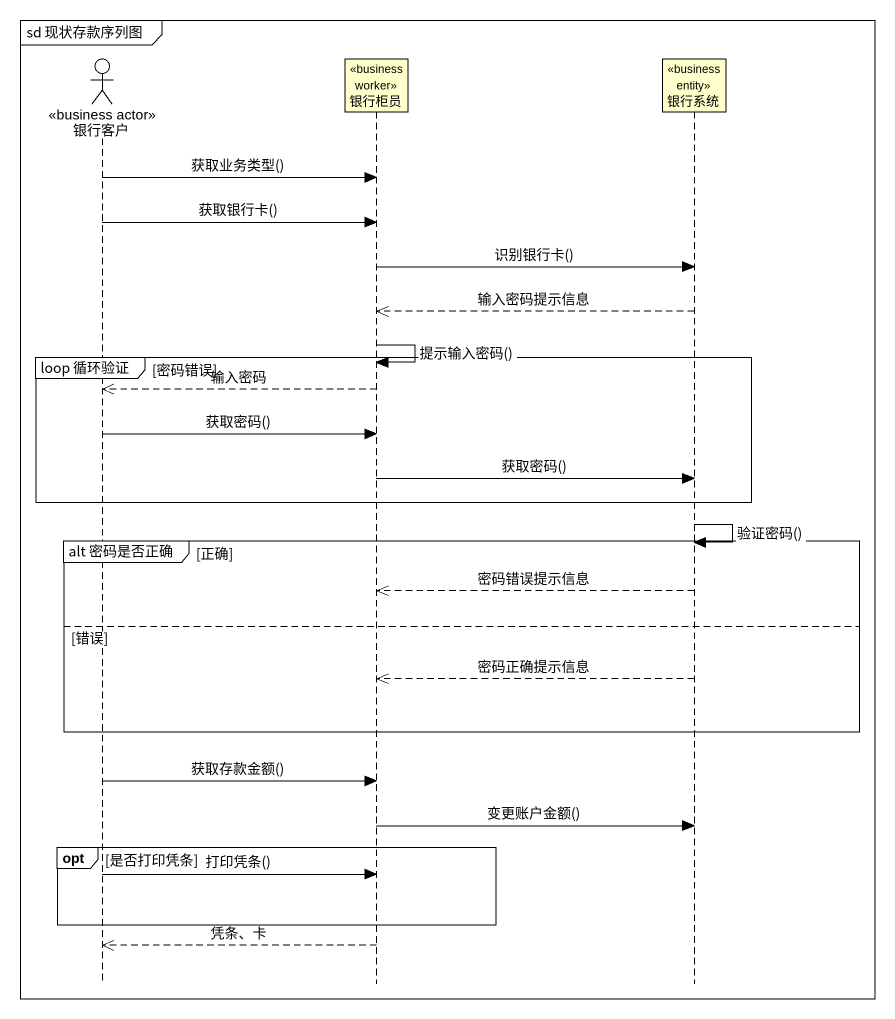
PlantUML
@startuml
mainframe sd 现状存款序列图
hide footbox
actor 银行客户 <<business actor>>
participant 银行柜员 <<business worker>>
participant 银行系统 <<business entity>>

银行客户 -> 银行柜员 : 获取业务类型()
银行客户 -> 银行柜员 : 获取银行卡()
银行柜员 -> 银行系统 : 识别银行卡()
银行系统 -->> 银行柜员 : 输入密码提示信息
银行柜员 -> 银行柜员 : 提示输入密码()
group loop 循环验证 [密码错误]
  银行柜员 -->> 银行客户 : 输入密码
  银行客户 -> 银行柜员 : 获取密码()
  银行柜员 -> 银行系统 : 获取密码()
end
银行系统 -> 银行系统 : 验证密码()
group alt 密码是否正确 [正确]
  银行系统 -->> 银行柜员 : 密码错误提示信息
else 错误
  银行系统 -->> 银行柜员 : 密码正确提示信息
end
银行客户 -> 银行柜员 : 获取存款金额()
银行柜员 -> 银行系统 : 变更账户金额()
opt 是否打印凭条
  银行客户 -> 银行柜员 : 打印凭条()
end
银行柜员 -->> 银行客户 : 凭条、卡
@enduml
